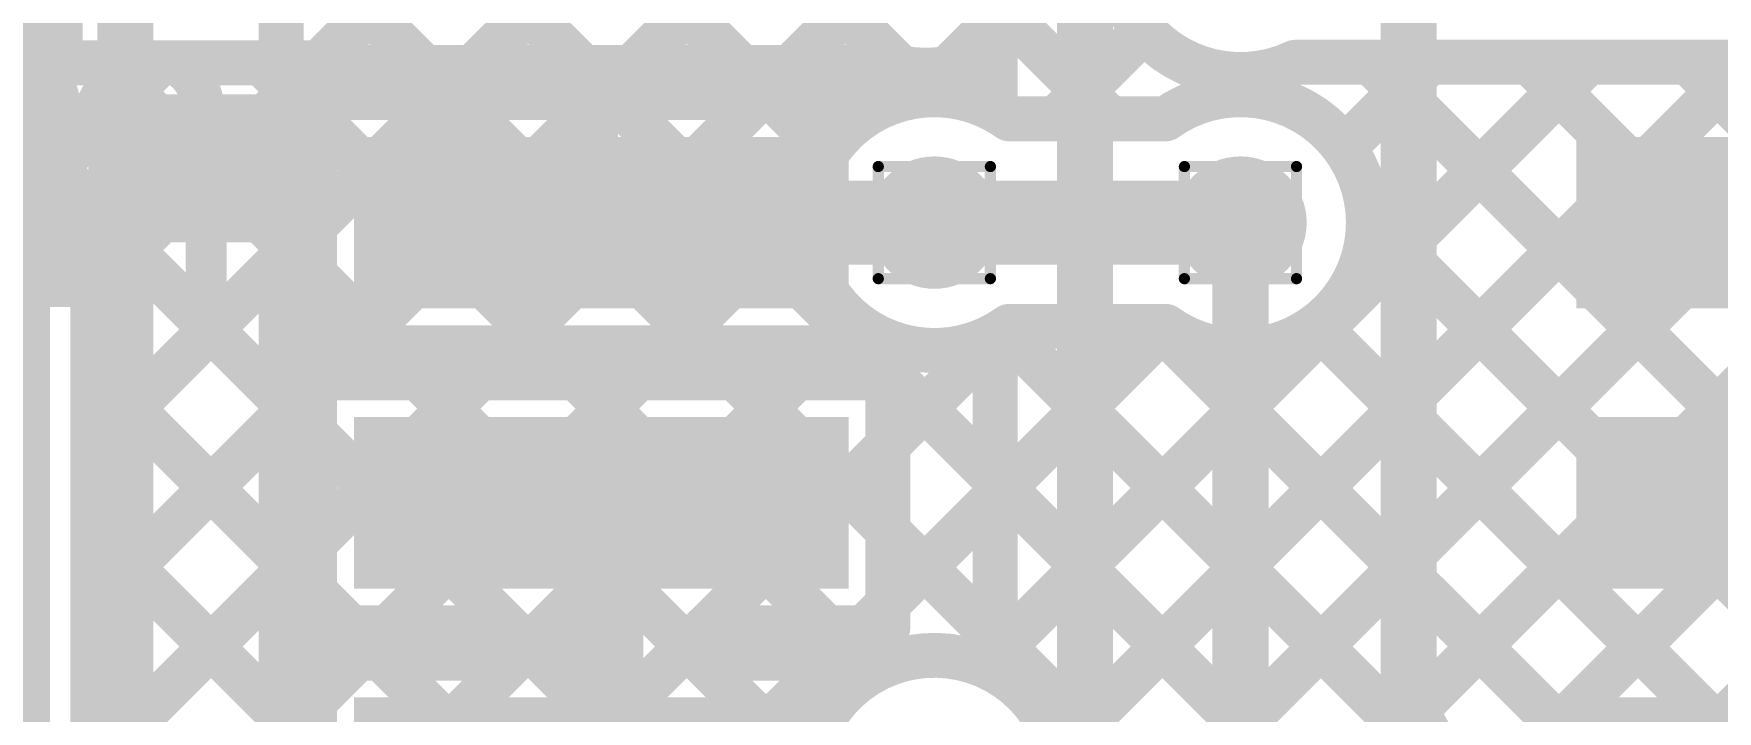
# Model space of a CAD drawing. Header units: inches. Extents: x -17 to 443, y -40 to 218.
# Drawn here: x 104.4 to 112.03, y 143.41 to 146.48 of the extents above; entities that cross this region are included whole.
import ezdxf

# ---------------------------------------------------------------- set-up
doc = ezdxf.new("R2010")
doc.units = ezdxf.units.IN
for name, color, linetype in [('Bottom Layer', 5, 'Continuous'), ('Drill Drawing', 1, 'Continuous'), ('Fabrication', 76, 'Continuous'), ('Top Layer', 1, 'Continuous'), ('Top Overlay', 2, 'Continuous'), ('Top Paste', 8, 'Continuous'), ('Top Solder', 216, 'Continuous'), ('Via Holes', 16, 'Continuous')]:
    doc.layers.add(name, color=color, linetype=linetype)
doc.styles.add('Arial', font='', dxfattribs={"height": 0.2})
doc.styles.get('Arial').set_extended_font_data('Arial')

# ---------------------------------------------------------------- blocks, each defined once
blk = doc.blocks.new('14_SO_27')
at = {"layer": 'Top Layer'}
for points in [[(-1.7501, -0.983), (-1.7501, -1.557), (-3.7881, -1.557), (-3.7881, -0.983)], [(3.7881, -0.983), (3.7881, -1.557), (1.7501, -1.557), (1.7501, -0.983)], [(-1.7501, -2.253), (-1.7501, -2.827), (-3.7881, -2.827), (-3.7881, -2.253)], [(3.7881, -2.253), (3.7881, -2.827), (1.7501, -2.827), (1.7501, -2.253)]]:
    blk.add_hatch(color=1, dxfattribs=at).paths.add_polyline_path(points)
at = {"layer": 'Top Paste'}
for points in [[(-1.7501, -0.983), (-1.7501, -1.557), (-3.7881, -1.557), (-3.7881, -0.983)], [(3.7881, -0.983), (3.7881, -1.557), (1.7501, -1.557), (1.7501, -0.983)], [(-1.7501, -2.253), (-1.7501, -2.827), (-3.7881, -2.827), (-3.7881, -2.253)], [(3.7881, -2.253), (3.7881, -2.827), (1.7501, -2.827), (1.7501, -2.253)]]:
    blk.add_hatch(color=8, dxfattribs=at).paths.add_polyline_path(points)
at = {"layer": 'Top Solder'}
for points in [[(-1.6485, -0.8814), (-1.6485, -1.6586), (-3.8897, -1.6586), (-3.8897, -0.8814)], [(3.8897, -0.8814), (3.8897, -1.6586), (1.6485, -1.6586), (1.6485, -0.8814)], [(-1.6485, -2.1514), (-1.6485, -2.9286), (-3.8897, -2.9286), (-3.8897, -2.1514)], [(3.8897, -2.1514), (3.8897, -2.9286), (1.6485, -2.9286), (1.6485, -2.1514)], [(-1.6485, -3.4214), (-1.6485, -4.1986), (-3.8897, -4.1986), (-3.8897, -3.4214)], [(3.8897, -3.4214), (3.8897, -4.1986), (1.6485, -4.1986), (1.6485, -3.4214)]]:
    blk.add_hatch(color=216, dxfattribs=at).paths.add_polyline_path(points)
blk = doc.blocks.new('C___0402_256')
at = {"layer": 'Top Layer'}
for points in [[(-0.6985, -0.3175), (-0.6985, 0.3175), (-0.2413, 0.3175), (-0.2413, -0.3175)], [(0.2413, -0.3175), (0.2413, 0.3175), (0.6985, 0.3175), (0.6985, -0.3175)]]:
    blk.add_hatch(color=1, dxfattribs=at).paths.add_polyline_path(points)
at = {"layer": 'Top Paste'}
for points in [[(-0.6985, -0.3175), (-0.6985, 0.3175), (-0.2413, 0.3175), (-0.2413, -0.3175)], [(0.2413, -0.3175), (0.2413, 0.3175), (0.6985, 0.3175), (0.6985, -0.3175)]]:
    blk.add_hatch(color=8, dxfattribs=at).paths.add_polyline_path(points)
at = {"layer": 'Top Solder'}
for points in [[(-0.7585, -0.3775), (-0.7585, 0.3775), (-0.1813, 0.3775), (-0.1813, -0.3775)], [(0.1813, -0.3775), (0.1813, 0.3775), (0.7585, 0.3775), (0.7585, -0.3775)]]:
    blk.add_hatch(color=216, dxfattribs=at).paths.add_polyline_path(points)
at = {"layer": 'Top Overlay', "const_width": 0.127}
for points in [[(-0.2794, 0.4064), (-0.7874, 0.4064)], [(-0.7874, -0.4064), (-0.7874, 0.4064)], [(0.7874, 0.4064), (0.2794, 0.4064)], [(0.7874, -0.4064), (0.7874, 0.4064)], [(-0.2794, -0.4064), (-0.7874, -0.4064)], [(0.2794, -0.4064), (0.7874, -0.4064)]]:
    blk.add_lwpolyline(points, dxfattribs=at)
at = {"layer": 'Top Overlay', "const_width": 0.0635}
for points in [[(-0.8191, 0.4064, 1), (-0.7556, 0.4064, 1)], [(-0.8191, 0.4064, 1), (-0.7556, 0.4064, 1)], [(-0.3111, 0.4064, 1), (-0.2477, 0.4064, 1)], [(0.2477, 0.4064, 1), (0.3112, 0.4064, 1)], [(0.7556, 0.4064, 1), (0.8191, 0.4064, 1)], [(0.7556, 0.4064, 1), (0.8191, 0.4064, 1)], [(-0.8191, -0.4064, 1), (-0.7556, -0.4064, 1)], [(-0.8191, -0.4064, 1), (-0.7556, -0.4064, 1)], [(-0.3111, -0.4064, 1), (-0.2477, -0.4064, 1)], [(0.2477, -0.4064, 1), (0.3112, -0.4064, 1)], [(0.7556, -0.4064, 1), (0.8191, -0.4064, 1)], [(0.7556, -0.4064, 1), (0.8191, -0.4064, 1)]]:
    blk.add_lwpolyline(points, format="xyb", close=True, dxfattribs=at)

msp = doc.modelspace()

# ---------------------------------------------------------------- hatches: boundary and pattern name
at = {"layer": 'Bottom Layer'}
h = msp.add_hatch(color=5, dxfattribs=at)
edge = h.paths.add_edge_path()
edge.add_arc((108.4777, 145.6195), 0.3, 0, 360)
h = msp.add_hatch(color=5, dxfattribs=at)
edge = h.paths.add_edge_path()
edge.add_arc((109.8647, 145.6195), 0.3, 0, 360)
at = {"layer": 'Top Layer'}
h = msp.add_hatch(color=1, dxfattribs=at)
edge = h.paths.add_edge_path()
edge.add_arc((108.4777, 145.6195), 0.3, 0, 360)
h = msp.add_hatch(color=1, dxfattribs=at)
edge = h.paths.add_edge_path()
edge.add_arc((109.8647, 145.6195), 0.3, 0, 360)
at = {"layer": 'Via Holes'}
h = msp.add_hatch(color=7, dxfattribs=at)
edge = h.paths.add_edge_path()
edge.add_arc((108.4777, 145.6195), 0.15, 0, 360)
h = msp.add_hatch(color=7, dxfattribs=at)
edge = h.paths.add_edge_path()
edge.add_arc((109.8647, 145.6195), 0.15, 0, 360)

# ---------------------------------------------------------------- linework, layer by layer
at = {"layer": 'Bottom Layer'}
for points, const_width in [([(105.5188, 159.0539), (105.5188, 139.2717)], 0.2032), ([(104.3442, 139.5644), (104.3442, 158.7611)], 0.254), ([(104.8124, 139.6652), (104.8124, 158.6603)], 0.254), ([(105.5188, 144.0173), (111.731, 150.2296)], 0.2032), ([(105.5188, 149.8459), (109.2753, 146.0894)], 0.2032), ([(105.5188, 149.1275), (108.4482, 146.1981)], 0.2032), ([(105.5188, 145.4542), (109.0242, 148.9596)], 0.2032), ([(105.5188, 146.1726), (108.3057, 148.9596)], 0.2032), ([(105.5188, 144.7358), (109.6676, 148.8846)], 0.2032), ([(105.5188, 148.4091), (107.9922, 145.9356)], 0.2032), ([(109.009, 141.0418), (116.192, 148.2248)], 0.2032), ([(105.5188, 147.6907), (115.2608, 137.9486)], 0.2032), ([(109.4664, 140.7808), (116.192, 147.5064)], 0.2032), ([(108.4153, 146.1955), (109.3442, 147.1243)], 0.2032), ([(105.5188, 146.9722), (114.6781, 137.813)], 0.2032), ([(109.0276, 146.0894), (109.4277, 146.4894)], 0.2032), ([(108.7057, 143.6121), (111.4398, 146.3463)], 0.2032), ([(108.9476, 142.4173), (112.8766, 146.3463)], 0.2032), ([(108.9476, 141.6988), (113.5951, 146.3463)], 0.2032), ([(109.0382, 143.2263), (112.1582, 146.3463)], 0.2032), ([(109.7875, 146.2956), (109.8846, 146.1985)], 0.2032), ([(109.8555, 146.1988), (109.9541, 146.2974)], 0.2032), ([(110.1128, 146.3463), (113.8144, 146.3463)], 0.2032), ([(110.3342, 145.959), (110.7214, 146.3463)], 0.2032), ([(110.4553, 146.3463), (116.1921, 140.6095)], 0.2032), ([(111.1737, 146.3463), (116.1921, 141.3279)], 0.2032), ([(111.8921, 146.3463), (116.192, 142.0463)], 0.2032), ([(105.5188, 146.2538), (108.1901, 143.5824)], 0.2032), ([(108.8167, 146.0894), (109.5257, 146.0894)], 0.2032), ([(105.5188, 143.2989), (107.9017, 145.6819)], 0.2032), ([(108.4777, 145.6195), (109.8647, 145.6195)], 0.381), ([(110.4438, 145.6394), (116.1921, 139.8911)], 0.2032), ([(105.5188, 145.5354), (107.9028, 143.1513)], 0.2032), ([(105.5188, 142.5805), (108.11, 145.1717)], 0.2032), ([(105.5188, 141.1436), (109.5247, 145.1496)], 0.2032), ([(108.8167, 145.1496), (109.5257, 145.1496)], 0.2032), ([(109.4967, 145.1496), (116.0052, 138.6411)], 0.2032), ([(110.2103, 145.1544), (116.1794, 139.1853)], 0.2032), ([(105.5188, 141.8621), (108.7848, 145.1282)], 0.2032), ([(108.7939, 145.1339), (115.6927, 138.2351)], 0.2032), ([(105.5188, 144.817), (108.0078, 142.3279)], 0.2032), ([(105.5188, 144.0986), (108.0078, 141.6095)], 0.2032), ([(105.5188, 143.3801), (108.0865, 140.8124)], 0.2032)]:
    msp.add_lwpolyline(points, dxfattribs=dict(at, const_width=const_width))
at = {"layer": 'Bottom Layer', "const_width": 0.2032}
for points in [[(110.1128, 146.3463, -1.506724), (110.0663, 147.4131)], [(108.8167, 145.1496, -1.954384), (108.8167, 146.0894)], [(109.5257, 146.0894, -0.611631), (110.4441, 145.6195)], [(110.4441, 145.6195, -0.611631), (109.5257, 145.1496)], [(108.0078, 142.7405, -1.373923), (109.0571, 143.0795)]]:
    msp.add_lwpolyline(points, format="xyb", dxfattribs=at)
at = {"layer": 'Bottom Layer'}
for points, const_width in [([(109.3769, 146.4894, 1), (109.4785, 146.4894, 1)], 0.1016), ([(109.7367, 146.2956, 1), (109.8383, 146.2956, 1)], 0.1016), ([(109.9033, 146.2974, 1), (110.0049, 146.2974, 1)], 0.1016), ([(110.062, 146.3463, 1), (110.1636, 146.3463, 1)], 0.1016), ([(110.062, 146.3463, 1), (110.1636, 146.3463, 1)], 0.1016), ([(110.4045, 146.3463, 1), (110.5061, 146.3463, 1)], 0.1016), ([(110.6706, 146.3463, 1), (110.7722, 146.3463, 1)], 0.1016), ([(111.1229, 146.3463, 1), (111.2245, 146.3463, 1)], 0.1016), ([(111.389, 146.3463, 1), (111.4906, 146.3463, 1)], 0.1016), ([(111.8413, 146.3463, 1), (111.9429, 146.3463, 1)], 0.1016), ([(105.468, 146.2538, 1), (105.5696, 146.2538, 1)], 0.1016), ([(105.468, 146.1726, 1), (105.5696, 146.1726, 1)], 0.1016), ([(108.3645, 146.1955, 1), (108.4661, 146.1955, 1)], 0.1016), ([(108.3974, 146.1981, 1), (108.499, 146.1981, 1)], 0.1016), ([(109.8047, 146.1988, 1), (109.9063, 146.1988, 1)], 0.1016), ([(109.8338, 146.1985, 1), (109.9354, 146.1985, 1)], 0.1016), ([(108.7659, 146.0894, 1), (108.8675, 146.0894, 1)], 0.1016), ([(108.7659, 146.0894, 1), (108.8675, 146.0894, 1)], 0.1016), ([(108.9768, 146.0894, 1), (109.0784, 146.0894, 1)], 0.1016), ([(109.2245, 146.0894, 1), (109.3261, 146.0894, 1)], 0.1016), ([(109.4749, 146.0894, 1), (109.5765, 146.0894, 1)], 0.1016), ([(109.4749, 146.0894, 1), (109.5765, 146.0894, 1)], 0.1016), ([(107.9414, 145.9356, 1), (108.043, 145.9356, 1)], 0.1016), ([(110.2834, 145.959, 1), (110.385, 145.959, 1)], 0.1016), ([(107.8509, 145.6819, 1), (107.9525, 145.6819, 1)], 0.1016), ([(108.3825, 145.6195, 1), (108.573, 145.6195, 1)], 0.1905), ([(109.7694, 145.6195, 1), (109.9599, 145.6195, 1)], 0.1905), ([(110.393, 145.6394, 1), (110.4946, 145.6394, 1)], 0.1016), ([(110.3933, 145.6195, 1), (110.4949, 145.6195, 1)], 0.1016), ([(110.3933, 145.6195, 1), (110.4949, 145.6195, 1)], 0.1016), ([(105.468, 145.5354, 1), (105.5696, 145.5354, 1)], 0.1016), ([(105.468, 145.4542, 1), (105.5696, 145.4542, 1)], 0.1016), ([(108.0592, 145.1717, 1), (108.1608, 145.1717, 1)], 0.1016), ([(108.7659, 145.1496, 1), (108.8675, 145.1496, 1)], 0.1016), ([(108.7659, 145.1496, 1), (108.8675, 145.1496, 1)], 0.1016), ([(109.4459, 145.1496, 1), (109.5475, 145.1496, 1)], 0.1016), ([(109.4739, 145.1496, 1), (109.5755, 145.1496, 1)], 0.1016), ([(109.4749, 145.1496, 1), (109.5765, 145.1496, 1)], 0.1016), ([(109.4749, 145.1496, 1), (109.5765, 145.1496, 1)], 0.1016), ([(110.1595, 145.1544, 1), (110.2611, 145.1544, 1)], 0.1016), ([(108.734, 145.1282, 1), (108.8356, 145.1282, 1)], 0.1016), ([(108.7431, 145.1339, 1), (108.8447, 145.1339, 1)], 0.1016), ([(105.468, 144.817, 1), (105.5696, 144.817, 1)], 0.1016), ([(105.468, 144.7358, 1), (105.5696, 144.7358, 1)], 0.1016), ([(105.468, 144.0986, 1), (105.5696, 144.0986, 1)], 0.1016), ([(105.468, 144.0173, 1), (105.5696, 144.0173, 1)], 0.1016), ([(108.6549, 143.6121, 1), (108.7565, 143.6121, 1)], 0.1016), ([(108.1393, 143.5824, 1), (108.2409, 143.5824, 1)], 0.1016), ([(105.468, 143.3801, 1), (105.5696, 143.3801, 1)], 0.1016)]:
    msp.add_lwpolyline(points, format="xyb", close=True, dxfattribs=dict(at, const_width=const_width))
at = {"layer": 'Drill Drawing', "const_width": 0.0508}
for points in [[(108.2237, 145.8735), (108.7317, 145.8735)], [(108.2237, 145.3655), (108.2237, 145.8735)], [(108.7317, 145.3655), (108.7317, 145.8735)], [(109.6107, 145.8735), (110.1187, 145.8735)], [(109.6107, 145.3655), (109.6107, 145.8735)], [(110.1187, 145.3655), (110.1187, 145.8735)], [(108.2237, 145.3655), (108.7317, 145.3655)], [(109.6107, 145.3655), (110.1187, 145.3655)]]:
    msp.add_lwpolyline(points, dxfattribs=at)
at = {"layer": 'Drill Drawing', "const_width": 0.0254}
for points in [[(108.211, 145.8735, 1), (108.2364, 145.8735, 1)], [(108.211, 145.8735, 1), (108.2364, 145.8735, 1)], [(108.719, 145.8735, 1), (108.7444, 145.8735, 1)], [(108.719, 145.8735, 1), (108.7444, 145.8735, 1)], [(109.598, 145.8735, 1), (109.6234, 145.8735, 1)], [(109.598, 145.8735, 1), (109.6234, 145.8735, 1)], [(110.106, 145.8735, 1), (110.1314, 145.8735, 1)], [(110.106, 145.8735, 1), (110.1314, 145.8735, 1)], [(108.211, 145.3655, 1), (108.2364, 145.3655, 1)], [(108.211, 145.3655, 1), (108.2364, 145.3655, 1)], [(108.719, 145.3655, 1), (108.7444, 145.3655, 1)], [(108.719, 145.3655, 1), (108.7444, 145.3655, 1)], [(109.598, 145.3655, 1), (109.6234, 145.3655, 1)], [(109.598, 145.3655, 1), (109.6234, 145.3655, 1)], [(110.106, 145.3655, 1), (110.1314, 145.3655, 1)], [(110.106, 145.3655, 1), (110.1314, 145.3655, 1)]]:
    msp.add_lwpolyline(points, format="xyb", close=True, dxfattribs=at)
at = {"layer": 'Top Layer'}
for points, const_width in [([(110.6267, 143.5367), (110.6267, 151.39)], 0.254), ([(109.1601, 142.1578), (109.1601, 147.7247)], 0.254), ([(103.4162, 147.638), (104.518, 146.5362)], 0.2032), ([(104.518, 146.3434), (104.518, 147.3594)], 0.2032), ([(104.2424, 146.3331), (104.518, 146.6087)], 0.2032), ([(108.7537, 146.1289), (108.7537, 146.4026)], 0.2032), ([(104.517, 145.8893), (104.9711, 146.3434)], 0.2032), ([(104.518, 146.3434), (105.6702, 146.3434)], 0.2032), ([(104.6643, 145.3181), (105.6702, 146.324)], 0.2032), ([(104.7108, 146.3434), (105.6702, 145.384)], 0.2032), ([(105.4292, 146.3434), (105.6702, 146.1024)], 0.2032), ([(105.6702, 146.3231), (108.267, 146.3231)], 0.2032), ([(106.168, 146.3231), (106.3052, 146.1859)], 0.2032), ([(106.2505, 146.1859), (106.3877, 146.3231)], 0.2032), ([(106.8864, 146.3231), (107.0236, 146.1859)], 0.2032), ([(106.9689, 146.1859), (107.1061, 146.3231)], 0.2032), ([(107.6048, 146.3231), (107.742, 146.1859)], 0.2032), ([(107.6873, 146.1859), (107.8245, 146.3231)], 0.2032), ([(108.3247, 146.3216), (108.4481, 146.1981)], 0.2032), ([(108.4154, 146.1955), (108.5384, 146.3186)], 0.2032), ([(105.6702, 146.1859), (108.267, 146.1859)], 0.2032), ([(105.6702, 145.0531), (105.6702, 146.1859)], 0.2032), ([(104.5749, 145.7609), (105.6702, 144.6656)], 0.2032), ([(106.9686, 145.6195), (108.4777, 145.6195)], 0.381), ([(104.6649, 144.6003), (105.6702, 145.6056)], 0.2032), ([(109.8647, 142.3846), (109.8647, 145.5488)], 0.254), ([(104.6649, 141.1424), (104.6649, 145.2804)], 0.2032), ([(108.267, 144.6103), (108.7537, 145.097)], 0.2032), ([(108.7537, 143.5889), (108.7537, 145.11)], 0.2032), ([(105.6702, 145.0531), (108.267, 145.0531)], 0.2032), ([(105.6989, 144.9159), (105.8361, 145.0531)], 0.2032), ([(106.0011, 145.0531), (106.1383, 144.9159)], 0.2032), ([(106.4173, 144.9159), (106.5545, 145.0531)], 0.2032), ([(106.7195, 145.0531), (106.8567, 144.9159)], 0.2032), ([(107.1357, 144.9159), (107.2729, 145.0531)], 0.2032), ([(107.438, 145.0531), (107.5752, 144.9159)], 0.2032), ([(107.8542, 144.9159), (107.9914, 145.0531)], 0.2032), ([(108.1564, 145.0531), (108.7537, 144.4558)], 0.2032), ([(104.6649, 144.9525), (105.6702, 143.9472)], 0.2032), ([(105.6702, 144.9159), (108.267, 144.9159)], 0.2032), ([(105.6702, 143.7831), (105.6702, 144.9159)], 0.2032), ([(108.267, 143.7831), (108.267, 144.9159)], 0.2032), ([(104.6649, 143.8818), (105.6702, 144.8872)], 0.2032), ([(106.9686, 143.0795), (106.9686, 144.3495)], 0.381), ([(108.267, 143.8919), (108.7537, 144.3786)], 0.2032), ([(104.6649, 144.2341), (105.6702, 143.2287)], 0.2032), ([(108.267, 144.224), (108.7537, 143.7373)], 0.2032), ([(104.6649, 143.1634), (105.6702, 144.1687)], 0.2032), ([(108.1582, 143.7831), (108.267, 143.8919)], 0.2032), ([(105.6702, 143.7831), (106.4987, 143.7831)], 0.2032), ([(105.8343, 143.7831), (105.9715, 143.6459)], 0.2032), ([(105.8657, 143.6459), (106.0029, 143.7831)], 0.2032), ([(106.4987, 143.6459), (106.4987, 143.7831)], 0.2032), ([(107.4385, 143.7831), (108.267, 143.7831)], 0.2032), ([(107.4385, 143.6459), (107.4385, 143.7831)], 0.2032), ([(107.9895, 143.7831), (108.1267, 143.6459)], 0.2032), ([(108.021, 143.6459), (108.1582, 143.7831)], 0.2032), ([(105.6702, 143.6459), (106.4987, 143.6459)], 0.2032), ([(105.6702, 142.5131), (105.6702, 143.6459)], 0.2032), ([(107.4385, 143.6459), (108.267, 143.6459)], 0.2032), ([(104.6649, 143.5156), (107.5765, 140.604)], 0.2032), ([(104.6649, 142.445), (105.6702, 143.4503)], 0.2032)]:
    msp.add_lwpolyline(points, dxfattribs=dict(at, const_width=const_width))
for points, const_width in [([(104.4672, 146.5362, 1), (104.5688, 146.5362, 1)], 0.1016), ([(108.7029, 146.4026, 1), (108.8045, 146.4026, 1)], 0.1016), ([(108.7029, 146.4026, 1), (108.8045, 146.4026, 1)], 0.1016), ([(104.4672, 146.3434, 1), (104.5688, 146.3434, 1)], 0.1016), ([(104.4672, 146.3434, 1), (104.5688, 146.3434, 1)], 0.1016), ([(104.66, 146.3434, 1), (104.7616, 146.3434, 1)], 0.1016), ([(104.9203, 146.3434, 1), (105.0219, 146.3434, 1)], 0.1016), ([(105.3784, 146.3434, 1), (105.48, 146.3434, 1)], 0.1016), ([(105.6194, 146.3434, 1), (105.721, 146.3434, 1)], 0.1016), ([(105.6194, 146.324, 1), (105.721, 146.324, 1)], 0.1016), ([(105.6194, 146.3231, 1), (105.721, 146.3231, 1)], 0.1016), ([(106.1172, 146.3231, 1), (106.2188, 146.3231, 1)], 0.1016), ([(106.3369, 146.3231, 1), (106.4385, 146.3231, 1)], 0.1016), ([(106.8356, 146.3231, 1), (106.9372, 146.3231, 1)], 0.1016), ([(107.0553, 146.3231, 1), (107.1569, 146.3231, 1)], 0.1016), ([(107.554, 146.3231, 1), (107.6556, 146.3231, 1)], 0.1016), ([(107.7737, 146.3231, 1), (107.8753, 146.3231, 1)], 0.1016), ([(108.2162, 146.3364, 1), (108.3178, 146.3364, 1)], 0.1016), ([(108.2162, 146.3231, 1), (108.3178, 146.3231, 1)], 0.1016), ([(108.2739, 146.3216, 1), (108.3755, 146.3216, 1)], 0.1016), ([(108.4876, 146.3186, 1), (108.5892, 146.3186, 1)], 0.1016), ([(105.6194, 146.1859, 1), (105.721, 146.1859, 1)], 0.1016), ([(105.6194, 146.1859, 1), (105.721, 146.1859, 1)], 0.1016), ([(106.1997, 146.1859, 1), (106.3013, 146.1859, 1)], 0.1016), ([(106.2544, 146.1859, 1), (106.356, 146.1859, 1)], 0.1016), ([(106.9181, 146.1859, 1), (107.0197, 146.1859, 1)], 0.1016), ([(106.9728, 146.1859, 1), (107.0744, 146.1859, 1)], 0.1016), ([(107.6365, 146.1859, 1), (107.7381, 146.1859, 1)], 0.1016), ([(107.6912, 146.1859, 1), (107.7928, 146.1859, 1)], 0.1016), ([(108.2162, 146.1859, 1), (108.3178, 146.1859, 1)], 0.1016), ([(108.2162, 146.1592, 1), (108.3178, 146.1592, 1)], 0.1016), ([(108.3646, 146.1955, 1), (108.4662, 146.1955, 1)], 0.1016), ([(108.3973, 146.1981, 1), (108.4989, 146.1981, 1)], 0.1016), ([(105.6194, 146.1024, 1), (105.721, 146.1024, 1)], 0.1016), ([(108.7029, 146.1289, 1), (108.8045, 146.1289, 1)], 0.1016), ([(108.7029, 146.1289, 1), (108.8045, 146.1289, 1)], 0.1016), ([(104.4662, 145.8893, 1), (104.5678, 145.8893, 1)], 0.1016), ([(104.5241, 145.7609, 1), (104.6257, 145.7609, 1)], 0.1016), ([(106.8733, 145.6195, 1), (107.0638, 145.6195, 1)], 0.1905), ([(108.3825, 145.6195, 1), (108.573, 145.6195, 1)], 0.1905), ([(105.6194, 145.6056, 1), (105.721, 145.6056, 1)], 0.1016), ([(109.8012, 145.5488, 1), (109.9282, 145.5488, 1)], 0.127), ([(105.6194, 145.384, 1), (105.721, 145.384, 1)], 0.1016), ([(104.6135, 145.3181, 1), (104.7151, 145.3181, 1)], 0.1016), ([(104.6141, 145.2804, 1), (104.7157, 145.2804, 1)], 0.1016), ([(104.6141, 145.2804, 1), (104.7157, 145.2804, 1)], 0.1016), ([(108.2162, 145.0798, 1), (108.3178, 145.0798, 1)], 0.1016), ([(108.7029, 145.11, 1), (108.8045, 145.11, 1)], 0.1016), ([(108.7029, 145.11, 1), (108.8045, 145.11, 1)], 0.1016), ([(108.7029, 145.097, 1), (108.8045, 145.097, 1)], 0.1016), ([(105.6194, 145.0531, 1), (105.721, 145.0531, 1)], 0.1016), ([(105.6194, 145.0531, 1), (105.721, 145.0531, 1)], 0.1016), ([(105.7853, 145.0531, 1), (105.8869, 145.0531, 1)], 0.1016), ([(105.9503, 145.0531, 1), (106.0519, 145.0531, 1)], 0.1016), ([(106.5037, 145.0531, 1), (106.6053, 145.0531, 1)], 0.1016), ([(106.6687, 145.0531, 1), (106.7703, 145.0531, 1)], 0.1016), ([(107.2221, 145.0531, 1), (107.3237, 145.0531, 1)], 0.1016), ([(107.3872, 145.0531, 1), (107.4888, 145.0531, 1)], 0.1016), ([(107.9406, 145.0531, 1), (108.0422, 145.0531, 1)], 0.1016), ([(108.1056, 145.0531, 1), (108.2072, 145.0531, 1)], 0.1016), ([(108.2162, 145.0531, 1), (108.3178, 145.0531, 1)], 0.1016), ([(104.6141, 144.9525, 1), (104.7157, 144.9525, 1)], 0.1016), ([(105.6194, 144.9159, 1), (105.721, 144.9159, 1)], 0.1016), ([(105.6194, 144.9159, 1), (105.721, 144.9159, 1)], 0.1016), ([(105.6481, 144.9159, 1), (105.7497, 144.9159, 1)], 0.1016), ([(106.0875, 144.9159, 1), (106.1891, 144.9159, 1)], 0.1016), ([(106.3665, 144.9159, 1), (106.4681, 144.9159, 1)], 0.1016), ([(106.8059, 144.9159, 1), (106.9075, 144.9159, 1)], 0.1016), ([(107.0849, 144.9159, 1), (107.1865, 144.9159, 1)], 0.1016), ([(107.5244, 144.9159, 1), (107.626, 144.9159, 1)], 0.1016), ([(107.8034, 144.9159, 1), (107.905, 144.9159, 1)], 0.1016), ([(108.2162, 144.9159, 1), (108.3178, 144.9159, 1)], 0.1016), ([(108.2162, 144.9159, 1), (108.3178, 144.9159, 1)], 0.1016), ([(105.6194, 144.8872, 1), (105.721, 144.8872, 1)], 0.1016), ([(105.6194, 144.6656, 1), (105.721, 144.6656, 1)], 0.1016), ([(108.2162, 144.6103, 1), (108.3178, 144.6103, 1)], 0.1016), ([(104.6141, 144.6003, 1), (104.7157, 144.6003, 1)], 0.1016), ([(108.7029, 144.4558, 1), (108.8045, 144.4558, 1)], 0.1016), ([(106.8733, 144.3495, 1), (107.0638, 144.3495, 1)], 0.1905), ([(108.7029, 144.3786, 1), (108.8045, 144.3786, 1)], 0.1016), ([(104.6141, 144.2341, 1), (104.7157, 144.2341, 1)], 0.1016), ([(108.2162, 144.224, 1), (108.3178, 144.224, 1)], 0.1016), ([(105.6194, 144.1687, 1), (105.721, 144.1687, 1)], 0.1016), ([(105.6194, 143.9472, 1), (105.721, 143.9472, 1)], 0.1016), ([(104.6141, 143.8818, 1), (104.7157, 143.8818, 1)], 0.1016), ([(108.2162, 143.8919, 1), (108.3178, 143.8919, 1)], 0.1016), ([(108.2162, 143.8919, 1), (108.3178, 143.8919, 1)], 0.1016), ([(105.6194, 143.7831, 1), (105.721, 143.7831, 1)], 0.1016), ([(105.6194, 143.7831, 1), (105.721, 143.7831, 1)], 0.1016), ([(105.7835, 143.7831, 1), (105.8851, 143.7831, 1)], 0.1016), ([(105.9521, 143.7831, 1), (106.0537, 143.7831, 1)], 0.1016), ([(106.4479, 143.7831, 1), (106.5495, 143.7831, 1)], 0.1016), ([(106.4479, 143.7831, 1), (106.5495, 143.7831, 1)], 0.1016), ([(107.3877, 143.7831, 1), (107.4893, 143.7831, 1)], 0.1016), ([(107.3877, 143.7831, 1), (107.4893, 143.7831, 1)], 0.1016), ([(107.9387, 143.7831, 1), (108.0403, 143.7831, 1)], 0.1016), ([(108.1074, 143.7831, 1), (108.209, 143.7831, 1)], 0.1016), ([(108.1074, 143.7831, 1), (108.209, 143.7831, 1)], 0.1016), ([(108.2162, 143.7831, 1), (108.3178, 143.7831, 1)], 0.1016), ([(108.2162, 143.7831, 1), (108.3178, 143.7831, 1)], 0.1016), ([(108.7029, 143.7373, 1), (108.8045, 143.7373, 1)], 0.1016), ([(105.6194, 143.6459, 1), (105.721, 143.6459, 1)], 0.1016), ([(105.6194, 143.6459, 1), (105.721, 143.6459, 1)], 0.1016), ([(105.8149, 143.6459, 1), (105.9165, 143.6459, 1)], 0.1016), ([(105.9207, 143.6459, 1), (106.0223, 143.6459, 1)], 0.1016), ([(106.4479, 143.6459, 1), (106.5495, 143.6459, 1)], 0.1016), ([(106.4479, 143.6459, 1), (106.5495, 143.6459, 1)], 0.1016), ([(107.3877, 143.6459, 1), (107.4893, 143.6459, 1)], 0.1016), ([(107.3877, 143.6459, 1), (107.4893, 143.6459, 1)], 0.1016), ([(107.9702, 143.6459, 1), (108.0718, 143.6459, 1)], 0.1016), ([(108.0759, 143.6459, 1), (108.1775, 143.6459, 1)], 0.1016), ([(108.2162, 143.6459, 1), (108.3178, 143.6459, 1)], 0.1016), ([(108.2162, 143.6192, 1), (108.3178, 143.6192, 1)], 0.1016), ([(108.7029, 143.5889, 1), (108.8045, 143.5889, 1)], 0.1016), ([(108.7029, 143.5889, 1), (108.8045, 143.5889, 1)], 0.1016), ([(110.5632, 143.5367, 1), (110.6902, 143.5367, 1)], 0.127), ([(110.5632, 143.5367, 1), (110.6902, 143.5367, 1)], 0.127), ([(104.6141, 143.5156, 1), (104.7157, 143.5156, 1)], 0.1016), ([(105.6194, 143.4503, 1), (105.721, 143.4503, 1)], 0.1016)]:
    msp.add_lwpolyline(points, format="xyb", close=True, dxfattribs=dict(at, const_width=const_width))
for points, const_width in [([(108.7537, 146.4026, -0.222426), (108.267, 146.3364)], 0.2032), ([(104.2759, 146.2193, -0.198912), (104.6649, 145.2804)], 0.2032), ([(108.267, 146.1592, -0.220658), (108.7537, 146.1289)], 0.2032), ([(108.7537, 145.11, -0.220658), (108.267, 145.0798)], 0.2032), ([(108.267, 143.6192, -0.220658), (108.7537, 143.5889)], 0.2032), ([(111.0839, 143.0795, -0.414214), (110.6267, 143.5367)], 0.254)]:
    msp.add_lwpolyline(points, format="xyb", dxfattribs=dict(at, const_width=const_width))

# ---------------------------------------------------------------- block references
msp.add_blockref('14_SO_27', (109.7377, 146.8895))
at = {"rotation": 270}
msp.add_blockref('C___0402_256', (105.1149, 146.3815), dxfattribs=at)

# ---------------------------------------------------------------- texts
at = {"layer": 'Fabrication', "style": 'Arial'}
msp.add_text('Thickness : 0.20mm', height=1.524, dxfattribs=at).set_placement((88.138, 145.2372))

doc.saveas('drawing.dxf')
